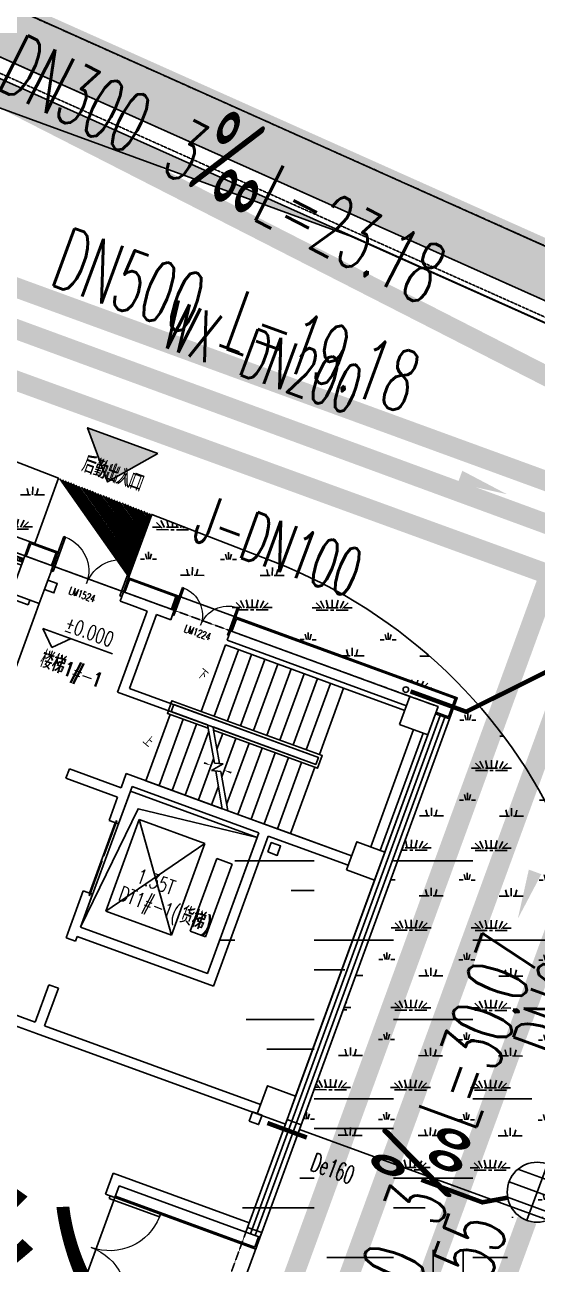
# Model space of a CAD drawing. Extents: x -111898 to 889894, y -2 to 1194865.
# Drawn here: x 740546 to 750796, y 1001524 to 1026337 of the extents above; entities that cross this region are included whole.
import ezdxf

# ---------------------------------------------------------------- set-up
doc = ezdxf.new("R2010")
doc.units = 0
doc.header["$LTSCALE"] = 10
doc.header["$MEASUREMENT"] = 0
for name, pattern in [('10平面$0$DASH', [0.35, 0.25, -0.1]), ('CENTER', [50.800000000000004, 31.75, -6.35, 6.35, -6.35]), ('DASH', [0.35, 0.25, -0.1])]:
    doc.linetypes.add(name, pattern=pattern)
doc.layers.get('Defpoints').update_dxf_attribs({"color": 210})
for name, color, linetype in [('0-WALL', 252, 'Continuous'), ('1-单体雨水', 131, 'Continuous'), ('10平面$0$WINDOW', 4, 'Continuous'), ('A-HATCH-1', 8, 'Continuous'), ('A-TEXT', 61, 'Continuous'), ('CURTWALL', 252, 'Continuous'), ('DIM_污水', 2, 'Continuous'), ('DIM_雨水', 4, 'Continuous'), ('Gps-ZF雨水', 4, 'TG_Y'), ('TEXT_污水', 2, 'Continuous'), ('TEXT_消防', 1, 'Continuous'), ('TEXT_给水', 3, 'Continuous'), ('TEXT_雨水', 4, 'Continuous'), ('VPIPE-雨水', 4, 'Continuous'), ('WALL', 252, 'Continuous'), ('WELL_雨水', 4, 'Continuous'), ('WINDOW', 252, 'Continuous'), ('建-文字', 7, 'Continuous'), ('建-窗', 252, 'Continuous'), ('建-门', 4, 'Continuous'), ('建-门窗编号', 7, 'Continuous')]:
    doc.layers.add(name, color=color, linetype=linetype)
for name, color, linetype, lineweight in [('GPS-ZF污水', 2, 'TG_W', 60), ('GPS-ZF消防', 1, 'TG_X', 60), ('GPS-ZF给水', 3, 'TG_J', 60)]:
    doc.layers.add(name, color=color, linetype=linetype, lineweight=lineweight)
doc.styles.add('10平面$0$A-STANDARD', font='SIMPLEX', dxfattribs={"bigfont": 'GBCBIG'})
doc.styles.add('_TWT_PIPEDN', font='SIMPLEX', dxfattribs={"width": 0.6, "height": 3, "bigfont": 'HZTXT'})
doc.styles.add('A-STANDARD', font='SIMPLEX', dxfattribs={"bigfont": 'GBCBIG'})
doc.styles.add('A-WIN-LABEL', font='SIMPLEX', dxfattribs={"bigfont": 'GBCBIG'})
doc.styles.add('TG_LINETYPE', font='SIMPLEX', dxfattribs={"width": 0.8, "height": 3.5, "bigfont": 'HZTXT'})
doc.styles.add('黑体', font='', dxfattribs={"height": 12})
doc.styles.get('黑体').set_extended_font_data('SimHei')
doc.linetypes.add('TG_J', pattern='A,2,-0.3,["J",TG_LINETYPE,S=0.1,R=0,X=-0.23,Y=-0.15],0', length=2.3)
doc.linetypes.add('TG_W', pattern='A,2,-0.3,["W",TG_LINETYPE,S=0.1,R=0,X=-0.23,Y=-0.15],0', length=2.3)
doc.linetypes.add('TG_WX', pattern='A,3,-0.6,["WX",TG_LINETYPE,S=0.1,R=0,X=-0.52,Y=-0.15],0', length=3.6)
doc.linetypes.add('TG_X', pattern='A,5,-0.3,["X",TG_LINETYPE,S=0.1,R=0,X=-0.23,Y=-0.15],0', length=5.3)
doc.linetypes.add('TG_Y', pattern='A,2,-0.3,["Y",TG_LINETYPE,S=0.1,R=0,X=-0.25,Y=-0.15],0', length=2.3)
pattern_1 = [(359.7997433640027, (-824318.4315037844, 704905.547007917), (1605.582436069864, 1594.398018370558), [240, -48, 64, -48, 240, -960]), (359.7997433640027, (-824398.2632298586, 704953.8263224349), (1605.582436069864, 1594.398018370558), [160, -120, 240, -120, 160, -800]), (359.7997433640027, (-823836.0297703859, 705591.8651379333), (1605.582436069864, 1594.398018370558), [200, -80, 200, -1120]), (359.7997433640027, (-824634.9064412233, 705914.6592878089), (1605.582436069864, 1594.398018370558), [80, -160, 80, -1280]), (89.79974336400268, (-824474.9074177858, 705914.1000703559), (-1594.398018370558, 1605.582436069864), [143.9999999999999, -1456]), (89.79974336400268, (-823998.2656712648, 704952.4282678352), (-1594.398018370558, 1605.582436069864), [159.9999999999999, -1440]), (89.79974336400268, (-823596.0312352297, 705591.0263069854), (-1594.398018370558, 1605.582436069864), [159.9999999999999, -1440]), (44.79974336400269, (-823790.3228688356, 704935.7013820396), (5.59220884975889, 1599.99022725065), [160, -2102.7416992]), (134.7997433640026, (-824206.3203282473, 704937.1553562866), (-1599.99022725065, 5.59220884975889), [160, -2102.741699199999]), (63.23469218400269, (-823838.2946248171, 704943.8691028343), (5.59220893125007, 1599.990227220076), [160, -3417.7087632]), (75.76349989400268, (-823918.2661595461, 704952.1486643539), (5.592208906717815, 1599.990226980322), [159.9999999999999, -6436.969001599997]), (75.76349989400268, (-823516.0317235109, 705590.7466996894), (5.592208906717815, 1599.990226980322), [127.9999999999999, -6468.969001599997]), (75.76349989400268, (-824442.9076237795, 705913.9882301078), (5.592208906717815, 1599.990226980322), [112, -6484.969001599996]), (103.8359868340026, (-824078.2651829836, 704952.707878469), (5.592208790911286, 1599.990226980727), [160, -6436.9690016]), (103.8359868340026, (-823676.0307545778, 705591.3059200034), (5.592208790911286, 1599.990226980727), [128, -6468.9690016]), (103.8359868340026, (-824506.9072194216, 705914.2119125114), (5.592208790911286, 1599.990226980727), [112, -6484.969001599999]), (116.3647945640027, (-824158.2926564333, 704944.987541555), (5.592208209553519, 1599.990227222598), [159.9999999999999, -3417.706876319998])]

# ---------------------------------------------------------------- blocks, each defined once
blk = doc.blocks.new('G$C475ACE7D')
h = blk.add_hatch(color=1)
h.dxf.hatch_style = 1
h.paths.add_polyline_path([(-1.746229827404022e-10, -749.9999999997672), (-878.0800781248836, 0), (1.164153218269348e-10, 749.9999999998836)])
at = {"color": 1}
blk.add_lwpolyline([(-1.746229827404022e-10, -749.9999999997672), (-878.0800781248836, 0), (1.164153218269348e-10, 749.9999999998836), (-1.746229827404022e-10, -749.9999999997672)], close=True, dxfattribs=at)
blk = doc.blocks.new('$DorLib2D$00000002')
for p, q in [((-0.5, -1e-16), (-0.5000000000000007, 0.4875)), ((-0.4750000000000007, 0.4875), (-0.5000000000000007, 0.4875)), ((-0.475, 0), (-0.4750000000000007, 0.4875)), ((0.475, 0), (0.4750000000000007, 0.4875)), ((0.4750000000000007, 0.4875), (0.5000000000000007, 0.4875)), ((0.5, -1e-16), (0.5000000000000007, 0.4875)), ((-0.5, -1e-16), (-0.475, 0)), ((0.5, -1e-16), (0.475, 0))]:
    blk.add_line(p, q)
at = {"lineweight": 13}
for centre, start, end in [((-0.4875, 0), 0, 88.53071641864632), ((0.4875, 0), 91.46928358135372, 180)]:
    blk.add_arc(centre, 0.4875, start, end, dxfattribs=at)
blk = doc.blocks.new('10平面$0$$DorLib2D$00000002')
for p, q in [((-0.5, -1e-16), (-0.5000000000000007, 0.4875)), ((-0.4750000000000007, 0.4875), (-0.5000000000000007, 0.4875)), ((-0.475, 0), (-0.4750000000000007, 0.4875)), ((0.475, 0), (0.4750000000000007, 0.4875)), ((0.4750000000000007, 0.4875), (0.5000000000000007, 0.4875)), ((0.5, -1e-16), (0.5000000000000007, 0.4875)), ((-0.5, -1e-16), (-0.475, 0)), ((0.5, -1e-16), (0.475, 0))]:
    blk.add_line(p, q)
at = {"lineweight": 13}
for centre, start, end in [((-0.4875, 0), 0, 88.53071641864632), ((0.4875, 0), 91.46928358135372, 180)]:
    blk.add_arc(centre, 0.4875, start, end, dxfattribs=at)
blk = doc.blocks.new('$DORLIB2D$00000127')
at = {"color": 0}
for points in [[(-0.5333333333328483, 0.7948983154366971), (-0.5333333333328483, 0.690405644187237)], [(-0.03333333333284827, 0.7948983154366971), (-0.5333333333328483, 0.7948983154366971)], [(-0.03333333333284827, 0.690405644187237), (-0.5333333333328483, 0.690405644187237)], [(-0.03333333333284827, 0.7948983154366971), (-0.03333333333284827, 0.690405644187237)], [(0.5333333333328483, 0.7948983154366971), (0.03333333333284827, 0.7948983154366971)], [(0.03333333333284827, 0.7948983154366971), (0.03333333333284827, 0.690405644187237)], [(0.5333333333328483, 0.690405644187237), (0.03333333333284827, 0.690405644187237)], [(0.5333333333328483, 0.7948983154366971), (0.5333333333328483, 0.690405644187237)], [(0.5, 0.4999999999999858), (-0.5, 0.4999999999999858)]]:
    blk.add_lwpolyline(points, dxfattribs=at)
blk = doc.blocks.new('$WINLIB2D$00000039')
at = {"color": 0}
for points in [[(-0.4999999999983409, 0.5000000000445652), (-0.4999999999999964, -0.4999999999999716)], [(0.5000000000016591, 0.4999999999536158), (-0.4999999999983409, 0.5000000000445652)], [(0.4999999999983338, -0.5000000000463842), (0.4999999999999609, 0.4999999999999432)], [(-0.499999999999428, 0.1666666667124446), (0.500000000000572, 0.1666666666205998)], [(-0.4518745131427302, -0.1666666666260284), (-0.5000000000072298, 0.08358586507802102)], [(-0.3838834764901549, -0.166666666632409), (-0.4479860405916831, 0.1666666667079113)], [(-0.3158924398378069, -0.166666666637866), (-0.3799950039392748, 0.1666666667006353)], [(-0.2479014031851996, -0.166666666645142), (-0.3120039672867243, 0.1666666666951784)], [(-0.1799103665328481, -0.1666666666505989), (-0.2440129306343159, 0.1666666666887977)], [(-0.1119193298802692, -0.1666666666569512), (-0.1760218939817904, 0.1666666666824455)], [(-0.04392829322788927, -0.1666666666633319), (-0.1080308573293216, 0.1666666666760648)], [(0.02406274342471804, -0.1666666666696841), (-0.04003982067680312, 0.1666666666697125)], [(0.09205378007703402, -0.1666666666751411), (0.02795121597557682, 0.1666666666642556)], [(0.1600448167296129, -0.1666666666815217), (0.0959422526280953, 0.1666666666578749)], [(0.2280358533819644, -0.166666666687874), (0.163933289280525, 0.1666666666505989)], [(0.2960268900345753, -0.1666666666942547), (0.231924325933047, 0.1666666666460657)], [(0.3640179266869801, -0.1666666667006069), (0.2999153625854838, 0.166666666639685)], [(0.4320089633395341, -0.1666666667060639), (0.3679063992380058, 0.166666666632409)], [(0.4999999999916831, -0.1666666667115209), (0.4358974358904746, 0.1666666666260568)], [(-0.500000000000572, -0.1666666666214951), (0.499999999999428, -0.1666666667124446)], [(0.4999999999983338, -0.5000000000463842), (-0.5000000000016662, -0.4999999999554348)]]:
    blk.add_lwpolyline(points, dxfattribs=at)
blk = doc.blocks.new('$TWTSYS$00000375')
for p, q in [((0, 0.5, 1e-08), (0, -0.5, 1e-08)), ((0.4330127018911298, 0.25, 1e-08), (-0.4330127018911298, 0.25, 1e-08)), ((-0.5, 0, 1e-08), (0.5, 0, 1e-08)), ((0.4330127018911298, -0.25, 1e-08), (-0.4330127018911298, -0.25, 1e-08))]:
    blk.add_line(p, q)
blk.add_circle((0, 0, 1e-08), 0.5)

msp = doc.modelspace()

# ---------------------------------------------------------------- hatches: boundary and pattern name
at = {"layer": '0-WALL'}
h = msp.add_hatch(dxfattribs=at)
h.set_pattern_fill('草坪或沼泽', color=8, scale=400, angle=-0.2002566359973439)
h.set_pattern_definition(pattern_1)
h.paths.add_polyline_path([(696130.9834971312, 804098.6092232452), (669562.3317484739, 731379.5407980666), (607880.4317393187, 745535.2408012138), (522571.7317423704, 770781.3408015952), (445339.5305857542, 792957.0411266075), (609790.2715296629, 1011755.571234582), (618487.2317499998, 1023194.240804552), (653205.5602946165, 1069507.994380353), (721439.1645960691, 1038957.865692495), (738262.8392176512, 1027590.633263944), (761400.8906626585, 1017231.068407415), (768403.0373148802, 1001909.039001821), (737294.4321665647, 916764.0039232955), (736355.159835327, 917107.1766289459), (742257.7525400999, 933262.6513088928), (741788.3103785398, 933434.1667593704), (745346.3128580931, 941716.1195210204), (767322.9124293211, 1001866.694767831), (760648.0976023558, 1016472.459882139), (737774.940757263, 1026713.423886179), (720951.2661433103, 1038080.656313299), (653526.3374400022, 1068268.717893957), (619285.3326334837, 1022591.707346319), (610587.9901041868, 1011152.535033582), (447011.6206202391, 793517.3390973792), (522851.6122126463, 771741.3842314468), (608134.4033274534, 746502.951664804), (668925.8997263792, 732551.5950192199), (695191.7112116697, 804441.7819131599)])
h.paths.add_polyline_path([(702359.4512476805, 821146.0821222053), (701420.1789317015, 821489.2548226104), (703324.3013834837, 826702.5604351745), (702855.2264628294, 826873.8858402953), (706411.9311594847, 835156.2378467307), (730109.5336604002, 900012.7405880676), (731048.8059763792, 899669.5678838477)])
h = msp.add_hatch(dxfattribs=at)
h.set_pattern_fill('草坪或沼泽', color=8, scale=400, angle=-0.2002566359973439)
h.set_pattern_definition([(359.7997433640027, (-824318.4315037844, 704905.547007917), (1605.582436069863, 1594.398018370559), [240, -48, 64, -48, 240, -960]), (359.7997433640027, (-824398.2632298586, 704953.8263224349), (1605.582436069863, 1594.398018370559), [160, -120, 240, -120, 160, -800]), (359.7997433640027, (-823836.0297703859, 705591.8651379333), (1605.582436069863, 1594.398018370559), [200, -80, 200, -1120]), (359.7997433640027, (-824634.9064412233, 705914.6592878089), (1605.582436069863, 1594.398018370559), [80, -160, 80, -1280]), (89.79974336400268, (-824474.9074177858, 705914.1000703559), (-1594.398018370559, 1605.582436069863), [143.9999999999999, -1456]), (89.79974336400268, (-823998.2656712648, 704952.4282678352), (-1594.398018370559, 1605.582436069863), [159.9999999999999, -1440]), (89.79974336400268, (-823596.0312352297, 705591.0263069854), (-1594.398018370559, 1605.582436069863), [159.9999999999999, -1440]), (44.79974336400269, (-823790.3228688356, 704935.7013820396), (5.592208849759004, 1599.99022725065), [160, -2102.7416992]), (134.7997433640026, (-824206.3203282473, 704937.1553562866), (-1599.99022725065, 5.592208849759004), [160, -2102.741699199999]), (63.23469218400269, (-823838.2946248171, 704943.8691028343), (5.59220893125007, 1599.990227220076), [160, -3417.7087632]), (75.76349989400268, (-823918.2661595461, 704952.1486643539), (5.592208906717815, 1599.990226980322), [159.9999999999999, -6436.969001599997]), (75.76349989400268, (-823516.0317235109, 705590.7466996894), (5.592208906717815, 1599.990226980322), [127.9999999999999, -6468.969001599997]), (75.76349989400268, (-824442.9076237795, 705913.9882301078), (5.592208906717815, 1599.990226980322), [112, -6484.969001599996]), (103.8359868340026, (-824078.2651829836, 704952.707878469), (5.592208790911286, 1599.990226980727), [160, -6436.9690016]), (103.8359868340026, (-823676.0307545778, 705591.3059200034), (5.592208790911286, 1599.990226980727), [128, -6468.9690016]), (103.8359868340026, (-824506.9072194216, 705914.2119125114), (5.592208790911286, 1599.990226980727), [112, -6484.969001599999]), (116.3647945640027, (-824158.2926564333, 704944.987541555), (5.592208209553178, 1599.990227222599), [159.9999999999999, -3417.706876319998])])
edge = h.paths.add_edge_path()
edge.add_line((741503.080184448, 933538.3785041557), (741712.8743052366, 934018.5682772384))
edge.add_line((741712.8743052366, 934018.5682772384), (745060.9552454832, 941812.8928240524))
edge.add_line((745060.9552454832, 941812.8928240524), (766890.8625025633, 1001849.757060884))
edge.add_line((766890.8625025633, 1001849.757060884), (760346.9803385618, 1016169.016480802))
edge.add_line((760346.9803385618, 1016169.016480802), (737579.7813486937, 1026362.540142416))
edge.add_line((737579.7813486937, 1026362.540142416), (720756.1066737059, 1037729.772585748))
edge.add_line((720756.1066737059, 1037729.772585748), (653654.6482844236, 1067773.00730121))
edge.add_line((653654.6482844236, 1067773.00730121), (467795.2523722532, 820503.805057405))
edge.add_line((467795.2523722532, 820503.805057405), (468143.5819697264, 820404.8905800567))
edge.add_line((468143.5819697264, 820404.8905800567), (647181.9210581663, 1058601.17751634))
edge.add_line((647181.9210581663, 1058601.17751634), (648464.5571284178, 1058132.562714933))
edge.add_line((648464.5571207884, 1058132.562719224), (650350.2345347288, 1063296.799167989))
edge.add_line((650350.2345423582, 1063296.79916179), (720796.1482157591, 1037558.685605405))
edge.add_line((720796.1482157591, 1037558.685607313), (718909.6024165037, 1032395.073365091))
edge.add_line((718909.6024165037, 1032395.073367475), (725484.4925989988, 1029992.897046445))
edge.add_line((725484.4925989988, 1029992.897044061), (726513.2580256346, 1032808.654232858))
edge.add_line((726513.2580256346, 1032808.654232858), (729331.0694041136, 1031779.138290285))
edge.add_line((729331.0694041136, 1031779.138290285), (728302.3631129148, 1028963.455247758))
edge.add_line((728302.3631129148, 1028963.455247758), (747084.5603098753, 1022101.192045091))
edge.add_line((747084.5603098753, 1022101.192045091), (755217.1409678343, 1018452.950707315))
edge.add_arc((743028.4986796263, 1006160.869893907), 17310.63983173795, -14.619993948344586, 45.2420907396521, ccw=False)
edge.add_line((759778.639899719, 1001791.542619108), (760685.9860529783, 1001458.081477521))
edge.add_line((760685.9860529783, 1001458.081477521), (765094.6488947752, 999847.3091386543))
edge.add_line((765094.6488947752, 999847.3091386543), (740941.6856303099, 933744.019746183))
edge.add_line((740941.6856303099, 933744.019746183), (741503.080184448, 933538.3785041557))
h = msp.add_hatch(dxfattribs=at)
h.set_pattern_fill('草坪或沼泽', color=8, scale=400, angle=-0.2002566359973439)
h.set_pattern_definition(pattern_1)
edge = h.paths.add_edge_path()
edge.add_line((740743.6210780027, 1015953.906736253), (741220.2881770018, 1017258.556710123))
edge.add_line((741220.2881998899, 1017258.556695818), (731317.5300516966, 1021101.487375139))
edge.add_arc((730774.859481323, 1019703.092350362), 1499.999997267485, 68.79042538832526, 163.7713996668567)
edge.add_line((729334.6279978636, 1020122.297989725), (740743.6210474852, 1015953.906739114))
h = msp.add_hatch(dxfattribs=at)
h.set_pattern_fill('ANSI31', color=8, scale=300)
h.set_pattern_definition([(45, (-40587605970.66714, -3379392071.859592), (-336.7596045400933, 336.7596045400933), [])])
h.paths.add_polyline_path([(741220.2881998899, 1017258.556694864), (740743.6210780027, 1015953.906732439), (742622.1657786253, 1015267.561383604), (743085.1835551145, 1016534.852910398)])
h = msp.add_hatch(dxfattribs=at)
h.set_pattern_fill('草坪或沼泽', color=8, scale=400, angle=-0.2002566359973439)
h.set_pattern_definition(pattern_1)
edge = h.paths.add_edge_path()
edge.add_line((746039.8834452513, 1004224.047253488), (751581.1789545896, 1002199.478762506))
edge.add_arc((741718.6241373899, 1005802.257282613), 10499.99999670127, -20.0671833357293, 68.79042537570547)
edge.add_line((745517.3180079344, 1015591.022519468), (743085.1835856321, 1016534.852902292))
edge.add_line((743085.183524597, 1016534.852932809), (742622.1657252195, 1015267.561411737))
edge.add_line((742622.1657786253, 1015267.561383604), (749197.0720057371, 1012865.352748273))
edge.add_line((749197.0720133665, 1012865.352745412), (746039.8834528807, 1004224.04724109))
at = {"layer": '1-单体雨水'}
for points in [[(749375.7385412396, 1012584.537878947), (749360.2957700341, 1012542.27062428), (749378.4627608603, 1012535.633129926)], [(749375.7385412396, 1012584.537878947), (749395.7801635534, 1012544.247267429), (749378.4627608603, 1012535.633129926)], [(749700.3214963053, 1002763.512478063), (749684.7344136521, 1002721.298228643), (749696.3398494095, 1002717.013067464)], [(749700.3214963053, 1002763.512478063), (749708.5048523668, 1002719.262814986), (749696.3398494095, 1002717.013067464)]]:
    msp.add_hatch(color=256, dxfattribs=at).paths.add_polyline_path(points)
at = {"layer": 'A-HATCH-1'}
h = msp.add_hatch(dxfattribs=at)
h.set_pattern_fill('EARTH', color=256, scale=500)
h.set_pattern_definition([(0, (-40587591652.23165, -3379353173.338995), (1587.5, 1587.5), [1587.5, -1587.5]), (0, (-40587591652.23168, -3379352578.026476), (1587.5, 1587.5), [1587.5, -1587.5]), (0, (-40587591652.2317, -3379351982.713967), (1587.5, 1587.5), [1587.5, -1587.5]), (90, (-40587591453.79415, -3379351784.276486), (-1587.5, 1587.5), [1587.5, -1587.5]), (90, (-40587590858.48165, -3379351784.276494), (-1587.5, 1587.5), [1587.5, -1587.5]), (90, (-40587590263.16915, -3379351784.276482), (-1587.5, 1587.5), [1587.5, -1587.5])])
h.paths.add_polyline_path([(743534.7241053465, 997367.3587707267), (746039.8834223631, 1004224.047250627), (751580.9835581663, 1002198.943892358), (749076.0182185057, 995342.7907932983)])

# ---------------------------------------------------------------- linework, layer by layer
at = {"layer": '0-WALL'}
for p, q in [((728302.3631129148, 1028963.455247758), (747084.5603098753, 1022101.192045091)), ((760346.9803385618, 1016169.016480802), (737579.7813486937, 1026362.540142416)), ((747084.5603098753, 1022101.192045091), (755217.1409678343, 1018452.950707315))]:
    msp.add_line(p, q, dxfattribs=at)
at = {"layer": '0-WALL', "color": 1, "linetype": 'DASH', "ltscale": 3, "const_width": 300}
msp.add_lwpolyline([(768403.0373225096, 1001909.038998006), (761400.8906702879, 1017231.068400739), (738262.8392557981, 1027590.633249162), (721439.1646418455, 1038957.865673898), (653205.5602946165, 1069507.994380353), (618487.2317652586, 1023194.240795492), (609790.2715296629, 1011755.571232675), (445339.5306315306, 792957.0411118255), (522571.7317652586, 770781.3407930122), (607880.4317545774, 745535.2407964454), (669562.3317484739, 731379.5407966361)], close=True, dxfattribs=at)
at = {"layer": '0-WALL', "linetype": 'CENTER', "ltscale": 0.2}
msp.add_lwpolyline([(768403.0373225096, 1001909.038998006), (761400.8906702879, 1017231.068400739), (738262.8392557981, 1027590.633249162), (721439.1646418455, 1038957.865673898), (653205.5602946165, 1069507.994380353), (618487.2317652586, 1023194.240795492), (609790.2715296629, 1011755.571232675), (445339.5306315306, 792957.0411118255), (522571.7317652586, 770781.3407930122), (607880.4317545774, 745535.2407964454), (669562.3317484739, 731379.5407966361)], close=True, dxfattribs=at)
at = {"layer": '0-WALL'}
for points in [[(445339.5305857542, 792957.0411266075), (609790.2715296629, 1011755.571234582), (618487.2317499998, 1023194.240804552), (653205.5602946165, 1069507.994380353), (721439.1645960691, 1038957.865692495), (738262.8392176512, 1027590.633263944), (761400.8906626585, 1017231.068407415), (768403.0373148802, 1001909.039001821), (737294.4321665647, 916764.0039232955), (736355.159835327, 917107.1766289459), (742257.7525400999, 933262.6513088928), (741788.3103785398, 933434.1667593704), (745346.3128580931, 941716.1195210204), (767322.9124293211, 1001866.694767831), (760648.0976023558, 1016472.459882139), (737774.940757263, 1026713.423886179), (720951.2661433103, 1038080.656313299), (653526.3374400022, 1068268.717893957), (619285.3326334837, 1022591.707346319), (610587.9901041868, 1011152.535033582), (447011.6206202391, 793517.3390973792)], [(740546.7419428709, 1015706.442359804), (740649.6937403562, 1015988.224060415), (741213.257163513, 1015782.320453046), (741110.3053583982, 1015500.53873813)], [(740574.9201121214, 1015696.14717996), (740667.5767359617, 1015949.750710367), (741174.7838129881, 1015764.437463163), (741082.1271815184, 1015510.833917974)], [(742519.2138361814, 1014985.779738306), (742622.1656336668, 1015267.56142032), (743608.4015726927, 1014907.230121492), (743505.4497828367, 1014625.448439001)], [(742547.3920130613, 1014975.484558462), (742640.0486216429, 1015229.088070272), (743569.9282221678, 1014889.347131132), (743477.2716135862, 1014635.743619321)], [(744660.7547755125, 1014203.346066354), (744763.7065729978, 1014485.127748369), (749197.0720057371, 1012865.352744459), (749042.6443018797, 1012442.68019378), (748760.8626017454, 1012545.631994604)], [(744688.932944763, 1014193.05088651), (744781.5895609739, 1014446.654398321), (749158.5986552122, 1012847.469754575), (749024.7613139036, 1012481.153544305), (748771.1577830198, 1012573.810164808)], [(745250.5863642576, 1002063.720873235), (745164.793189514, 1001828.902776121), (742346.9761881712, 1002858.420784353)], [(745222.4081950071, 1002074.016053556), (745146.9102015379, 1001867.376126169), (742357.2713618162, 1002886.598954557)]]:
    msp.add_lwpolyline(points, dxfattribs=at)
at = {"layer": '0-WALL', "linetype": 'DASH'}
for points in [[(691451.0113139036, 794203.3922075019), (668925.8997187498, 732551.5950187431), (608134.4033808592, 746502.9516538368), (522851.6122813108, 771741.384224771), (447011.6206507566, 793517.3390873657), (610587.9934611204, 1011152.539353727), (619285.3323740843, 1022591.706963895), (653526.3374476316, 1068268.717896341), (720951.2660746458, 1038080.656340002), (737774.9407801512, 1026713.423888086), (755564.1502146604, 1018748.687975286), (760648.0976023558, 1016472.45988643), (767322.9124674681, 1001866.694749712), (745344.8556361082, 941712.200104116), (741785.0208277586, 933426.5101622329)], [(691169.2296137693, 794306.3440183387), (668734.9701151731, 732903.2112845168), (608210.5948481443, 746793.264914392), (522935.5764231565, 772029.3972538696), (447513.247649658, 793685.4284828887), (610827.3090510252, 1010971.628489374), (619524.7626337889, 1022410.946928857), (653622.5705866697, 1067896.934950708), (720804.8965296629, 1037817.493531107), (737628.5712275389, 1026450.261079191), (755441.5582499388, 1018474.87926328), (760422.2596888426, 1016244.877331136), (766998.8750071409, 1001853.991474508), (745065.9315104368, 941822.9731653915), (741509.3837199095, 933544.9339221702)]]:
    msp.add_lwpolyline(points, dxfattribs=at)
at = {"layer": '0-WALL'}
for points in [[(740743.6210780027, 1015953.906736253), (741220.2881998899, 1017258.556695818), (731317.5300516966, 1021101.487375616, 0.4399114465953061), (729334.6279978636, 1020122.297989725)], [(746039.8834452513, 1004224.047253488), (751581.1789545896, 1002199.478758691, 0.4083856985669109), (745517.3180079344, 1015591.022519468), (743085.183524597, 1016534.852932809), (742622.1657786253, 1015267.561383604), (749197.0720133665, 1012865.352745412)]]:
    msp.add_lwpolyline(points, format="xyb", close=True, dxfattribs=at)
at = {"layer": '1-单体雨水', "const_width": 90}
for points in [[(755395.6535563353, 1015579.004001497), (749375.7385401609, 1012584.537878393)], [(748262.252135742, 1012991.361425279), (749375.7385401609, 1012584.537879346)], [(745399.7338099364, 1004351.450393556), (746187.2681739407, 1004060.663234323)], [(748478.3668267664, 1003214.703871494), (749700.3214945677, 1002763.512478708)], [(750206.4664683267, 1002857.116929388), (749700.3214945677, 1002763.512477754)]]:
    msp.add_lwpolyline(points, dxfattribs=at)
at = {"layer": 'A-HATCH-1'}
msp.add_lwpolyline([(743534.7241053465, 997367.3587707267), (746039.8834223631, 1004224.047250627), (751580.9835581663, 1002198.943892358), (749076.0182185057, 995342.7907932983)], close=True, dxfattribs=at)
at = {"layer": 'CURTWALL'}
for p, q in [((748760.8626067388, 1012545.631994636), (745792.419018482, 1004420.926312835)), ((748854.7898402098, 1012511.314727663), (745886.3462519529, 1004386.609045862)), ((748948.7170736806, 1012476.99746069), (745980.2734854238, 1004352.291778889)), ((749042.6443071517, 1012442.680193717), (746074.2007188948, 1004317.974511916)), ((749042.6443071517, 1012442.680193717), (748760.8626067388, 1012545.631994636)), ((745792.4190184274, 1004420.926312685), (745003.1218763986, 1002260.599927664)), ((746074.2007188948, 1004317.974511916), (745792.419018482, 1004420.926312835)), ((745886.3462519529, 1004386.609045862), (745097.0491099241, 1002226.282660841)), ((745980.2734854785, 1004352.291779038), (745190.9763434497, 1002191.965394017)), ((746074.2007190041, 1004317.974512215), (745284.9035769753, 1002157.648127194)), ((745003.1218769898, 1002260.599929282), (744968.8046086183, 1002166.67269654)), ((745284.9035769753, 1002157.648127194), (745003.1218763986, 1002260.599927664)), ((745097.0491099241, 1002226.282660841), (745062.7318415525, 1002132.355428098)), ((745190.9763428585, 1002191.965392399), (745156.6590744869, 1002098.038159657)), ((745250.5863074212, 1002063.720891215), (744968.8046086183, 1002166.67269654)), ((745284.9035757928, 1002157.648123957), (745250.5863074212, 1002063.720891215))]:
    msp.add_line(p, q, dxfattribs=at)
at = {"layer": 'Defpoints', "color": 1}
for points in [[(741007.3535685423, 1015218.75705087), (741195.2080378416, 1015150.122516988), (741126.5735010984, 1014962.268050073), (740938.7190394285, 1015030.902583955)], [(745407.5659403685, 1009778.340639947), (745476.2004771116, 1009966.195106863), (745664.0549387815, 1009897.56057298), (745595.4204096678, 1009709.706106065)], [(745034.6383890989, 1004386.650973199), (745103.2729258421, 1004574.505440591), (745291.127387512, 1004505.870906709), (745222.4928583982, 1004318.016439317)]]:
    msp.add_lwpolyline(points, close=True, dxfattribs=at)
at = {"layer": 'DIM_污水'}
msp.add_lwpolyline([(751311.3735117796, 1010893.043335794, 0, 0, 0), (750408.8044199827, 1008439.966278909, 0, 266.6666666666667, 0), (750754.1068217783, 1009378.45775533, 0, 0, 0)], format="xyseb", dxfattribs=at)
at = {"layer": 'DIM_雨水'}
msp.add_lwpolyline([(747344.3438410643, 1017986.394976495, 0, 0, 0), (750191.2837290647, 1016938.910573839, 0, 266.6666666666667, 0), (749252.7922529267, 1017284.212976402, 0, 0, 0)], format="xyseb", dxfattribs=at)
at = {"layer": 'GPS-ZF污水', "ltscale": 0.1, "const_width": 400}
for points in [[(735325.3053139488, 1027306.319383914), (754010.750053015, 1017756.711003851)], [(744430.5544183106, 989800.4476084844), (753343.8961911013, 1014196.196063059)]]:
    msp.add_lwpolyline(points, dxfattribs=at)
at = {"layer": 'GPS-ZF消防', "linetype": 'TG_WX', "ltscale": 0.1, "const_width": 400}
for points in [[(737669.7372889402, 1021237.007726072), (752346.2999338987, 1015844.518373846)], [(736653.7349407963, 972881.757099347), (751402.469474304, 1013260.519980787)]]:
    msp.add_lwpolyline(points, dxfattribs=at)
at = {"layer": 'GPS-ZF给水', "ltscale": 0.1, "const_width": 400}
for points in [[(737597.3093735868, 1020222.855367327), (751043.1433329466, 1015326.924399255)], [(735685.2148672672, 973235.6157129883), (751043.1433253172, 1015326.924401639)]]:
    msp.add_lwpolyline(points, dxfattribs=at)
at = {"layer": 'Gps-ZF雨水', "ltscale": 0.1, "const_width": 400}
for points in [[(753470.7570795896, 1016291.781009553), (735451.3468012693, 1022875.282707094)], [(748067.9380635564, 995498.1889744537), (750590.5583650636, 1002402.664968597)]]:
    msp.add_lwpolyline(points, dxfattribs=at)
at = {"layer": 'VPIPE-雨水', "linetype": 'Continuous'}
msp.add_circle((748169.167029846, 1013027.960842489), 55, dxfattribs=at)
at = {"layer": 'WALL', "color": 8}
for p, q in [((741110.3053431395, 1015500.5387367), (742519.2138438108, 1014985.779732584)), ((739486.4687113645, 1015135.635335325), (740613.5954813841, 1014723.82814443)), ((742519.2138438108, 1014985.779732584), (742613.1410822752, 1014951.462463258)), ((742800.9955439451, 1014882.82791078), (742613.1410746458, 1014951.462444662)), ((742800.9955515745, 1014882.827929376), (743157.9190363768, 1014752.422315)), ((740647.9127497557, 1014817.75538051), (740613.5954813841, 1014723.82814443)), ((740835.7672114256, 1014749.120846628), (740767.1326823118, 1014561.266376852)), ((742995.3572687986, 1014598.885114549), (742403.3844141844, 1012978.640328287)), ((742450.5793070677, 1014797.925265668), (742638.4337839964, 1014729.290728925)), ((742638.4337839964, 1014729.290728925), (742995.3572687986, 1014598.885114549)), ((743157.9190363768, 1014752.422315), (743533.627967346, 1014615.153246759)), ((740767.1326823118, 1014561.266376852), (739840.5664744261, 1012025.231082796)), ((743183.211738098, 1014530.250580667), (742642.7147822264, 1013050.896644472)), ((743183.211738098, 1014530.250580667), (743464.9934382322, 1014427.298779844)), ((741086.959784973, 1013869.501174329), (740908.1298899534, 1014254.234675287)), ((740908.1298899534, 1014254.234675287), (742298.2529444578, 1013746.339124559)), ((744660.7547755125, 1014203.346043466), (748248.7750849607, 1012892.426448701)), ((741086.959784973, 1013869.501174329), (741471.693290222, 1014048.33107364)), ((744072.213653076, 1012592.493973135), (744557.8029856565, 1013921.564326643)), ((746924.7692637327, 1013056.769199728), (744557.8029856565, 1013921.564326643)), ((744592.1202387693, 1014015.491576551), (748180.1405482176, 1012704.571981309)), ((744335.2099070433, 1012496.4056257), (744820.7992396238, 1013825.475979208)), ((744598.2061610105, 1012400.317278265), (745083.7954935911, 1013729.387631773)), ((744861.2024149778, 1012304.22893083), (745346.7917475584, 1013633.299284338)), ((745124.1986689451, 1012208.140583395), (745609.7879938963, 1013537.210936903)), ((745387.1949229124, 1012112.05223596), (745872.7842478636, 1013441.122589468)), ((745650.1911768797, 1012015.963888525), (746135.7805018309, 1013345.034242033)), ((745913.187430847, 1011919.87554109), (746398.7767557981, 1013248.945894598)), ((746176.1836848143, 1011823.787193655), (746661.7730097654, 1013152.857547163)), ((742403.3844141844, 1012978.640328287), (746367.11367749, 1011530.451657651)), ((742642.7147822264, 1013050.896644472), (746418.5895762327, 1011671.342507719)), ((746439.1799387815, 1011727.69884622), (746924.7692637327, 1013056.769199728)), ((746924.7692637327, 1013056.769199728), (746439.1799387815, 1011727.69884622)), ((748145.823279846, 1012610.644737123), (746924.7692637327, 1013056.769199728)), ((743453.5645289305, 1012531.067137598), (742967.9751963499, 1011201.99678409)), ((743716.5607828978, 1012434.978790163), (743230.9714503172, 1011105.908436178)), ((748854.7898325804, 1012511.314703821), (745886.3462443235, 1004386.609022974)), ((748948.7170634153, 1012476.99743688), (745980.2734827879, 1004352.291756033)), ((749042.6443018797, 1012442.680169939), (746074.2007136228, 1004317.974489091)), ((749042.6443018797, 1012442.680169939), (748760.8625788572, 1012545.631978391)), ((743979.557036865, 1012338.890442728), (743493.9677042845, 1011009.820088743)), ((744225.3813853147, 1012195.802165388), (743756.9639582518, 1010913.731741308)), ((744203.4708781126, 1012320.960486768), (744215.4178690794, 1012252.716297029)), ((744215.4178690794, 1012252.716297029), (744337.4953608396, 1011555.379040597)), ((744311.9287028196, 1012281.334320425), (744323.8756937864, 1012213.090130209)), ((744323.8756937864, 1012213.090130209), (744440.6178812864, 1011546.229499696)), ((744505.5495447996, 1012146.713747858), (744390.5822749021, 1011832.045411466)), ((747466.7215266111, 1009877.730388998), (748324.6531977537, 1012225.911222814)), ((747466.7215266111, 1009877.730388998), (748324.6531977537, 1012225.911222814)), ((747654.5759959104, 1009809.095855115), (748512.507667053, 1012157.276688932)), ((748606.434897888, 1012122.959421991), (747748.5032267454, 1009774.778588174)), ((744768.5457987669, 1012050.625400423), (744487.1486277464, 1011280.434190153)), ((745031.5420527342, 1011954.537052988), (744583.7149805906, 1010728.822968839)), ((745294.5383067015, 1011858.448705553), (744808.9489741209, 1010529.378351568)), ((744321.947738159, 1011644.190944551), (744019.960212219, 1010817.643393873)), ((745557.5345606687, 1011762.360358118), (745071.9452280882, 1010433.290004133)), ((745820.5308070066, 1011666.272010683), (745334.9414820555, 1010337.201656698)), ((746418.5895762327, 1011671.342507719), (746367.11367749, 1011530.451657651)), ((741437.3294367674, 1011441.837544797), (742470.5290064695, 1011064.347609876)), ((744515.228621948, 1011539.609665273), (744282.1267313841, 1011405.409241556)), ((744282.1267313841, 1011405.409241556), (744468.1597437742, 1011388.903471826)), ((744337.4953608396, 1011555.379040597), (744515.228621948, 1011539.609665273)), ((744365.0372233274, 1011398.05301225), (744497.1676630857, 1010643.290814279)), ((744468.1597437742, 1011388.903471826), (744605.6254954222, 1010603.664647459)), ((746083.5270609739, 1011570.183663248), (745597.9377360228, 1010241.113309263)), ((746346.5233149412, 1011474.095315813), (745860.93398999, 1010145.024961828)), ((746346.5233149412, 1011474.095315813), (745860.93398999, 1010145.024961828)), ((741368.6949076536, 1011253.983077882), (742401.8944697264, 1010876.493142961)), ((742573.4808039549, 1011346.129310487), (742470.5290064695, 1011064.347609876)), ((742573.4808039549, 1011346.129310487), (745391.2978052977, 1010316.611301778)), ((742967.9751963499, 1011201.99678409), (744497.1676630857, 1010643.290814279)), ((742401.8944697264, 1010876.493142961), (742230.3081354978, 1010406.856968282)), ((742624.0662073973, 1010901.785842775), (742418.1625971678, 1010338.2224344)), ((742692.700736511, 1011089.64030969), (742624.0662073973, 1010901.785842775)), ((742692.700736511, 1011089.64030969), (745228.7360453489, 1010163.074101804)), ((744418.5140986326, 1011092.579723238), (744282.9564661863, 1010721.555046438)), ((742834.2804407957, 1010425.736702322), (742165.0937342527, 1008594.155649541)), ((744149.2617030027, 1009945.294965147), (742834.2804407957, 1010425.736702322)), ((742834.2804407957, 1010425.736702322), (743480.0750040892, 1008113.713912366)), ((744605.6254954222, 1010603.664647459), (745860.93398999, 1010145.024961828)), ((745228.7360453489, 1010163.074101804), (744199.2180323484, 1007345.257090448)), ((745391.2978052977, 1010316.611301778), (747081.9880366209, 1009698.900486825)), ((745860.93398999, 1010145.024961828), (747081.9880366209, 1009698.900486825)), ((744149.2617030027, 1009945.294965147), (742165.0937342527, 1008594.155649541)), ((743480.0750040892, 1008113.713912366), (744149.2617030027, 1009945.294965147)), ((745416.5905070188, 1010094.439567922), (744318.4379649046, 1007088.768089651)), ((745416.5905070188, 1010094.439567922), (747013.3535075071, 1009511.046019434)), ((744385.8906779173, 1009645.909380792), (743853.9730448606, 1008190.037261842)), ((744691.154189575, 1009534.378262876), (744385.8906779173, 1009645.909380792)), ((744159.236548889, 1008078.506143926), (744691.154189575, 1009534.378262876)), ((747542.5996241453, 1009211.21518123), (745964.0053400877, 1004890.562444566)), ((741715.5491251829, 1008997.94846618), (741441.010993469, 1008246.53059852)), ((741903.4035944822, 1008929.313932298), (741663.1827235105, 1008271.823297857)), ((742165.0937342527, 1008594.155649541), (743480.0750040892, 1008113.713912366)), ((741441.010993469, 1008246.53059852), (741372.3764567259, 1008058.676131605)), ((741663.1827235105, 1008271.823297857), (744199.2180323484, 1007345.257090448)), ((743853.9730448606, 1008190.037261842), (744159.236548889, 1008078.506143926)), ((741594.5481943968, 1008083.968830942), (741560.2309260252, 1007990.041597246)), ((741594.5481943968, 1008083.968830942), (744318.4379649046, 1007088.768089651)), ((741029.2037882688, 1007119.403796552), (740754.665656555, 1006367.985943197)), ((741217.0582575682, 1007050.76926267), (740942.5201258543, 1006299.351409315)), ((740754.665656555, 1006367.985943197), (740191.1022639158, 1006573.889542936)), ((740779.9583582762, 1006145.814209341), (740122.4677271727, 1006386.035076021)), ((745194.5383219603, 1004532.902665018), (740779.9583582762, 1006145.814209341)), ((745263.1728587034, 1004720.757131933), (740942.5201258543, 1006299.351409315)), ((745758.101745117, 1004326.999043344), (745003.1218714598, 1002260.599904893)), ((745886.3462443235, 1004386.609022974), (745097.0491022947, 1002226.282637952)), ((745980.2734827879, 1004352.291756033), (745190.9763331297, 1002191.965371011)), ((746074.2007136228, 1004317.974489091), (745284.903571594, 1002157.64810407)), ((742313.5493616941, 1003349.727887033), (742159.1216578367, 1002927.055333971)), ((742313.5493616941, 1003349.727887033), (745037.439132202, 1002354.527138589)), ((742432.7692942503, 1003093.238885759), (742346.976127136, 1002858.420800088)), ((742432.7692942503, 1003093.238885759), (744968.8046030882, 1002166.672671674)), ((742346.976127136, 1002858.420800088), (741591.9962534788, 1000792.021663545)), ((745003.1218714598, 1002260.599904893), (744968.8046030882, 1002166.672672151)), ((745097.0491022947, 1002226.282637952), (745062.7318339231, 1002132.35540521)), ((745190.9763331297, 1002191.965371011), (745156.6590647581, 1002098.038138269)), ((745250.5863032225, 1002063.720871328), (744968.8046030882, 1002166.672672151)), ((745284.903571594, 1002157.64810407), (745250.5863032225, 1002063.720871328))]:
    msp.add_line(p, q, dxfattribs=at)
at = {"layer": 'WALL', "color": 8, "linetype": '10平面$0$DASH'}
msp.add_lwpolyline([(734159.6900629881, 1018040.01647365), (748812.3384852293, 1012686.522827982), (743012.7203745726, 996812.8203676925), (728360.071944702, 1002166.314013837)], close=True, dxfattribs=at)
at = {"layer": 'WALL', "color": 8}
for points in [[(740546.7419428709, 1015706.442337869), (740649.6937403562, 1015988.22403848), (741213.2571558836, 1015782.320431112), (741110.3053507688, 1015500.538716196)], [(740574.9201121214, 1015696.147158025), (740667.5767283323, 1015949.750688432), (741174.7838053587, 1015764.437441228), (741082.1271815184, 1015510.83389604)], [(742519.2138361814, 1014985.779715894), (742622.1656336668, 1015267.561397909), (743608.4015726927, 1014907.230098604), (743505.4497752073, 1014625.448416589)], [(742547.3920054319, 1014975.48453605), (742640.0486216429, 1015229.088047861), (743569.9282221678, 1014889.34710872), (743477.2716059568, 1014635.74359691)], [(742519.2138438108, 1014985.779732584), (742450.5793070677, 1014797.925265668)], [(743533.627967346, 1014615.153246759), (743464.9934382322, 1014427.298779844)], [(744660.7547755125, 1014203.346043466), (744763.7065653685, 1014485.127725481), (749197.0719981077, 1012865.352720617), (749042.6443018797, 1012442.680169939), (748760.8626017454, 1012545.631970762)], [(744688.932944763, 1014193.050863622), (744781.5895533445, 1014446.654375433), (749158.5986475828, 1012847.469730733), (749024.7613139036, 1012481.153519987), (748771.1577830198, 1012573.810140966)], [(744660.7547755125, 1014203.346043466), (744592.1202387693, 1014015.491576551)], [(744323.8756937864, 1012213.090130209), (746402.8796610716, 1011453.504955648), (746495.5362772825, 1011707.108486055), (743489.8648066404, 1012805.261028169), (743397.2081904295, 1012551.657497762), (744215.4178690794, 1012252.716297029)], [(744311.9287028196, 1012281.334320425), (746367.11367749, 1011530.451655744), (746418.5895762327, 1011671.342505811), (743525.630790222, 1012728.314328073), (743474.1548838499, 1012587.423477529), (744203.4708781126, 1012320.960486768)], [(741437.3294367674, 1011441.837544797), (741368.6949076536, 1011253.983077882)], [(741663.1827235105, 1008271.823297857), (742810.436347473, 1010642.055907606), (745194.418769348, 1010069.146860956)], [(742418.1625971678, 1010338.2224344), (742230.3081354978, 1010406.856968282)], [(741903.4035944822, 1008929.313932298), (741715.5491251829, 1008997.94846618)], [(741560.2309260252, 1007990.041597246), (741372.3764567259, 1008058.676131605)], [(741217.0582575682, 1007050.76926267), (741029.2037882688, 1007119.403796552)], [(742346.976127136, 1002858.420800088), (742159.1216578367, 1002927.055333971)], [(745250.5863566282, 1002063.720850347), (745164.7931818846, 1001828.902753233), (742346.9761805418, 1002858.420761941)], [(745222.4081873777, 1002074.016030668), (745146.9101939085, 1001867.376103281), (742357.2713618162, 1002886.598932146)]]:
    msp.add_lwpolyline(points, dxfattribs=at)
for points in [[(740272.2037958982, 1014955.024453996), (740835.7671961668, 1014749.12085235), (741110.30533551, 1015500.53872001), (740546.7419352415, 1015706.442321657)], [(748042.8714747312, 1012328.863031267), (748606.4348749998, 1012122.95942962), (748812.3384775999, 1012686.522830366), (748248.7750773313, 1012892.426432012)], [(741663.1827235105, 1008271.823297857), (744199.2180323484, 1007345.257090448), (745194.418769348, 1010069.146860956), (742658.3834681395, 1010995.713068841)], [(746979.0362391355, 1009417.118777631), (747542.5996088865, 1009211.215185998), (747748.5032114866, 1009774.778592943), (747184.9398417356, 1009980.682184576)], [(745194.5383219603, 1004532.902652143), (745758.1017222288, 1004326.999050497), (745964.0053248289, 1004890.562451719), (745400.4419245603, 1005096.466053365)]]:
    msp.add_lwpolyline(points, close=True, dxfattribs=at)
for points in [[(744173.2150111082, 1013276.895153879, 0, 0, 0), (747423.0972895506, 1012089.517717241, 0, 0, 0), (746865.4417033079, 1010563.200173257, 0, 0, 0), (744536.0463099363, 1011414.268393396, 0, 40.00000000000001, 0), (744676.9371638182, 1011362.792493223, 0, 0, 0)], [(743089.566916931, 1011942.754304288, 0, 0, 0), (744273.050055969, 1011510.356740831, 0, 40.00000000000001, 0), (744132.1592097166, 1011561.832641481, 0, 0, 0)]]:
    msp.add_lwpolyline(points, format="xyseb", dxfattribs=at)

# ---------------------------------------------------------------- block references
at = {"layer": '0-WALL', "rotation": 69.79974332532784}
msp.add_blockref('G$C475ACE7D', (742505.2006449583, 1018010.210756181), dxfattribs=at)
at = {"layer": '10平面$0$WINDOW', "xscale": -2200, "yscale": 2200, "zscale": 299.9999999999999, "rotation": 249.9297114628386}
msp.add_blockref('10平面$0$$DorLib2D$00000002', (741875.5589594725, 1001859.538520692), dxfattribs=at)
at = {"layer": 'WELL_雨水', "xscale": 1200, "yscale": 1200, "zscale": 1200, "rotation": 339.79974336667}
msp.add_blockref('$TWTSYS$00000375', (750796.4619746092, 1002966.228367208), dxfattribs=at)
at = {"layer": 'WINDOW', "xscale": 1500, "yscale": 60, "zscale": 1500, "rotation": 249.9297114247135}
msp.add_blockref('$DORLIB2D$00000127', (742066.8558726194, 1009668.085472463), dxfattribs=at)
at = {"layer": '建-窗', "xscale": -800, "yscale": -200, "zscale": 200, "rotation": 159.929711448833}
msp.add_blockref('$WINLIB2D$00000039', (740136.7157893064, 1015749.784176229), dxfattribs=at)
at = {"layer": '建-门'}
ref = msp.add_blockref('$DorLib2D$00000002', (741780.4423212889, 1015149.232024549), dxfattribs=dict(at, xscale=-1500, yscale=1500, zscale=500, rotation=339.9297114634607))
ref.add_attrib('A', 'LM1524', (741410.4190983465, 1014952.384811092), dxfattribs={"layer": '建-门窗编号', "height": 148.75, "rotation": 339.9297114634607, "style": 'A-WIN-LABEL', "width": 0.7058823529411765})
ref = msp.add_blockref('$DorLib2D$00000002', (744062.8741068724, 1014315.322436212), dxfattribs=dict(at, xscale=-1200, yscale=1200, zscale=500, rotation=339.9297114489817))
ref.add_attrib('A', 'LM1224', (743719.4467549083, 1014191.26881385), dxfattribs={"layer": '建-门窗编号', "height": 148.75, "rotation": 339.9297114489817, "style": 'A-WIN-LABEL', "width": 0.7058823529411765})

# ---------------------------------------------------------------- texts
at = {"layer": '0-WALL', "style": '黑体'}
msp.add_text('附属办公', height=2406.437768240343, rotation=339.9297114345931, dxfattribs=at).set_placement((729215.8445658567, 1004281.550792573))
at = {"layer": 'A-TEXT', "style": 'A-STANDARD'}
for s, p in [('楼梯', (740815.9251856687, 1013500.078698991)), ('货梯', (743617.6898075738, 1008377.163225282))]:
    msp.add_text(s, height=337.5886524822695, rotation=339.9297114489383, dxfattribs=at).set_placement(p)
at = {"layer": 'A-TEXT', "style": 'A-STANDARD', "width": 0.7058823529411765}
for s, p in [('1#-1', (741277.5675460084, 1013331.412982835)), ('1.35T', (742752.6672282103, 1009172.646934866)), ('DT1#-1(', (742396.6357722166, 1008823.287695287)), (')', (744079.3321679134, 1008208.497509125))]:
    msp.add_text(s, height=297.5, rotation=339.9297114489383, dxfattribs=at).set_placement(p)
at = {"layer": 'TEXT_污水', "style": '_TWT_PIPEDN'}
for s, height, rotation, width, p in [('DN300', 1225, 332.9296946793186, 0.5571428571428572, (739947.50421247, 1025084.421426576)), ('‰', 1750, 332.9296946793186, 0.6, (743813.3315007417, 1023108.705184149)), ('3', 1225, 332.9296946793186, 0.5571428571428572, (743234.5397935675, 1023404.509443256)), ('L=23.18', 1225, 332.9296946793186, 0.5571428571428572, (745054.5610091735, 1022474.347485906)), ('L=30.07', 1225, 69.92948815313687, 0.5571428571428572, (749543.3172394369, 1004158.284734968)), ('‰', 1750, 69.92948815313687, 0.6, (749064.9510530899, 1002849.000131194)), ('3', 1225, 69.92948815313687, 0.5571428571428572, (748841.8864387142, 1002238.473982848)), ('DN300', 1225, 69.92948815313687, 0.5571428571428572, (747575.0726346314, 998771.2142624226))]:
    msp.add_text(s, height=height, rotation=rotation, dxfattribs=dict(at, width=width)).set_placement(p)
at = {"layer": 'TEXT_消防', "style": '_TWT_PIPEDN', "width": 0.5571428571428572}
msp.add_text('WX-DN200', height=979.9999999999999, rotation=339.9297223093548, dxfattribs=at).set_placement((743242.747774035, 1019914.48366975))
at = {"layer": 'TEXT_给水', "style": '_TWT_PIPEDN', "width": 0.5571428571428572}
msp.add_text('J-DN100', height=979.9999999999999, rotation=339.8000767838694, dxfattribs=at).set_placement((743860.7619199879, 1016031.070353388))
at = {"layer": 'TEXT_雨水', "style": '_TWT_PIPEDN', "width": 0.5571428571428572}
for s, height, rotation, p in [('DN500', 1225, 339.9299148710364, (741009.7583059795, 1021150.570678943)), ('L=19.18', 1225, 339.9299148710364, (744477.0274610727, 1019883.782697771)), ('DN600', 1225, 69.92971091683721, (751429.84697327, 1005537.589854288)), ('De160', 367.4999999999999, 339.9297114489383, (746235.1196287186, 1003415.236530878)), ('L=8.55', 1225, 69.92971141731341, (749095.9160935396, 999149.5616657013))]:
    msp.add_text(s, height=height, rotation=rotation, dxfattribs=at).set_placement(p)
at = {"layer": 'WALL', "color": 8, "style": '10平面$0$A-STANDARD'}
for s, height, rotation, p in [('后勤出入口', 352.5925925925926, 339.9296723294286, (741662.219512451, 1017406.906099199)), ('楼梯', 352.5925925925926, 339.9296723294286, (740815.9251856687, 1013500.078677057)), ('下', 176.2962962962963, 319.8594314462792, (743969.3886637571, 1013310.753060697)), ('上', 176.2962962962963, 319.8594314462792, (742885.7405695799, 1011976.612211584)), ('货梯', 352.5925925925926, 339.9296723294286, (743617.6898035887, 1008377.163202642))]:
    msp.add_text(s, height=height, rotation=rotation, dxfattribs=at).set_placement(p)
at = {"layer": 'WALL', "color": 8, "style": '10平面$0$A-STANDARD', "width": 0.7058823529411765}
for s, p in [('%%P0.000', (741310.4792246702, 1014219.020929693)), ('1#-1', (741298.0849833372, 1013323.916706918)), ('1.35T', (742752.6672282103, 1009172.646912454)), ('DT1#-1(', (742396.6357722166, 1008823.287673353)), (')', (744099.8496012571, 1008201.001232503))]:
    msp.add_text(s, height=297.5, rotation=339.9296723294286, dxfattribs=at).set_placement(p)
at = {"layer": '建-文字', "style": 'A-STANDARD'}
msp.add_text('后勤出入口', height=337.5886524822695, rotation=339.9297114489383, dxfattribs=at).set_placement((741662.2195200804, 1017406.90612161))

doc.saveas('drawing.dxf')
